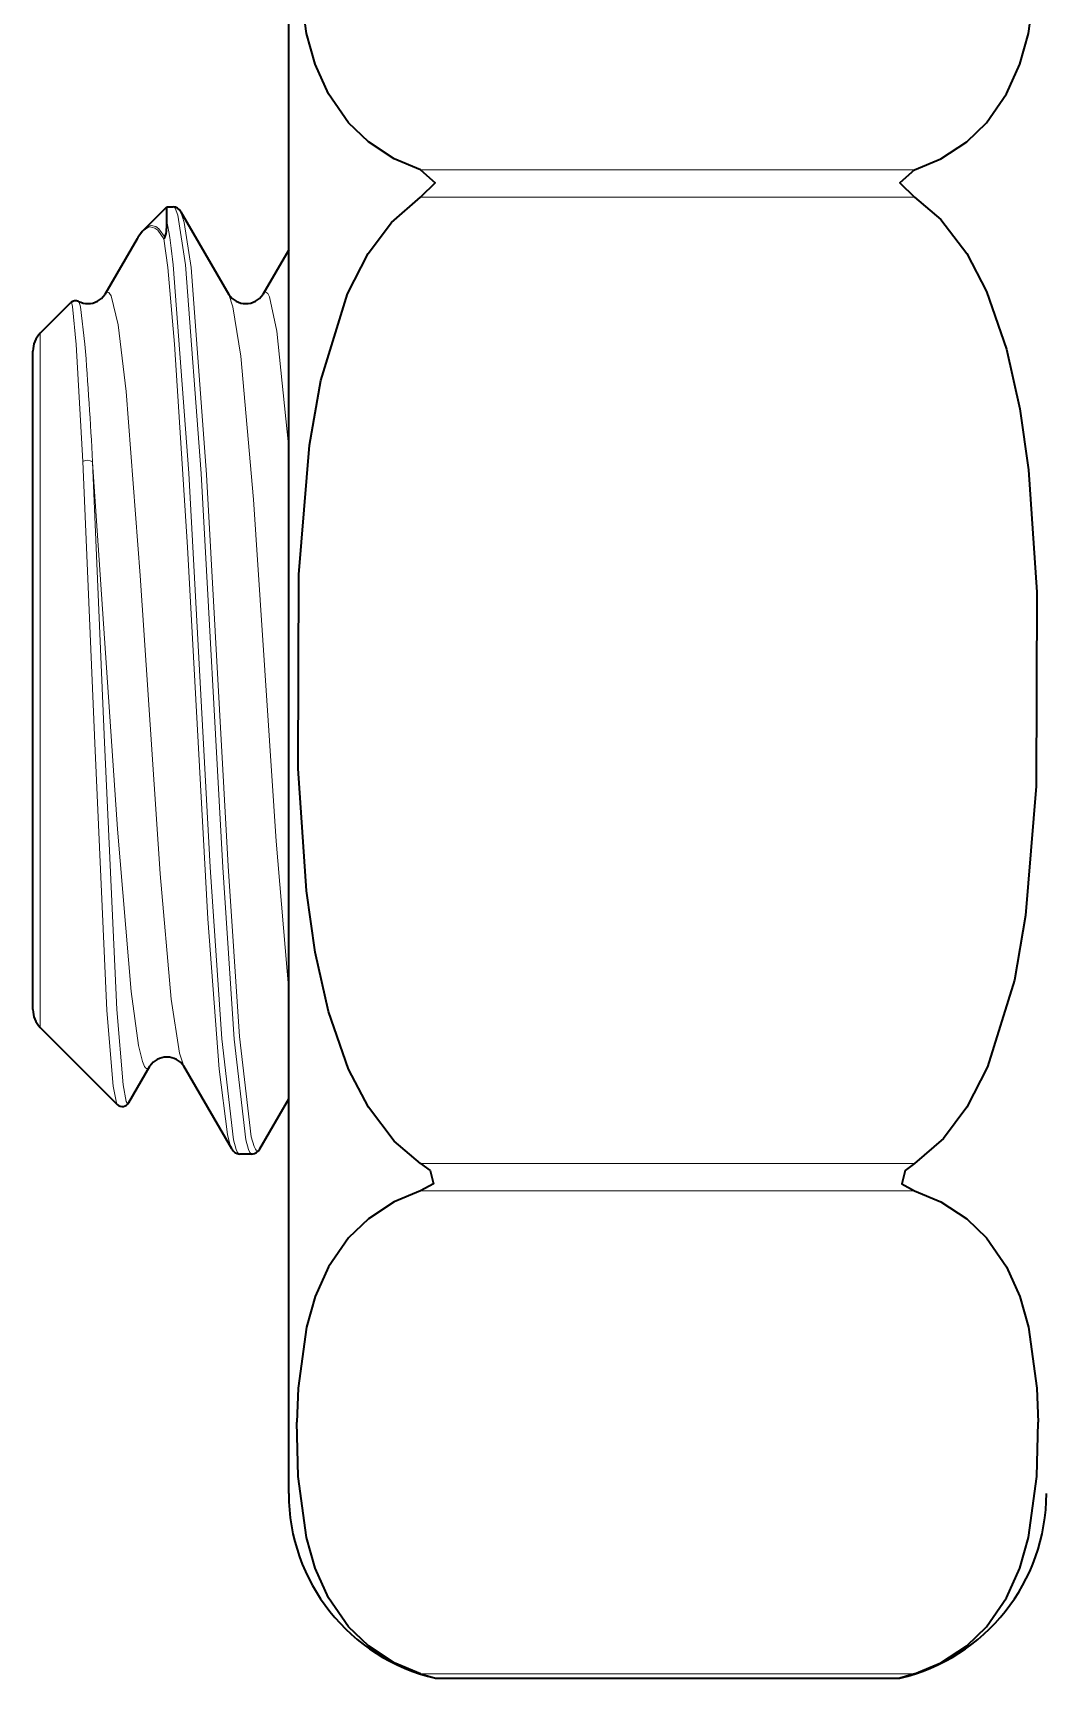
# Model space of a CAD drawing. Extents: x 291 to 834, y 188 to 661.
# Drawn here: x 416.5 to 419.69, y 425.66 to 430.87 of the extents above; entities that cross this region are included whole.
import ezdxf

# ---------------------------------------------------------------- set-up
doc = ezdxf.new("R2010")
doc.units = 0

msp = doc.modelspace()

# ---------------------------------------------------------------- linework, layer by layer
at = {"color": 7, "lineweight": 35, "ltscale": 0.11937}
msp.add_line((417.3121, 426.6202), (417.3121, 431.395), dxfattribs=at)
at = {"color": 7, "lineweight": 13, "ltscale": 0.039131}
for p, q in [((417.7295, 430.4362), (419.2947, 430.4362)), ((417.7295, 430.3495), (419.2947, 430.3495)), ((417.7295, 427.2896), (419.2947, 427.2896)), ((417.7295, 427.203), (419.2947, 427.203)), ((417.7295, 425.673), (419.2947, 425.673))]:
    msp.add_line(p, q, dxfattribs=at)
at = {"color": 7, "lineweight": 35, "ltscale": 0.002551}
msp.add_line((416.8541, 430.2474), (416.9262, 430.3196), dxfattribs=at)
at = {"color": 7, "lineweight": 35, "ltscale": 0.001141}
msp.add_line((416.9262, 430.274), (416.9262, 430.3196), dxfattribs=at)
at = {"color": 7, "lineweight": 35, "ltscale": 0.000492096}
msp.add_line((416.9262, 430.3196), (416.9459, 430.3196), dxfattribs=at)
at = {"color": 7, "lineweight": 35, "ltscale": 0.007571}
for p, q in [((416.9706, 430.3032), (417.1226, 430.0413)), ((417.1319, 427.3359), (416.9799, 427.5979))]:
    msp.add_line(p, q, dxfattribs=at)
at = {"color": 7, "lineweight": 13, "ltscale": 0.000780081}
msp.add_line((416.8325, 430.2181), (416.851, 430.2433), dxfattribs=at)
at = {"color": 7, "lineweight": 35, "ltscale": 0.005112}
msp.add_line((416.8325, 430.2181), (416.7299, 430.0413), dxfattribs=at)
at = {"color": 7, "lineweight": 35, "ltscale": 0.000130483}
msp.add_line((416.9172, 430.2182), (416.9204, 430.2223), dxfattribs=at)
at = {"color": 7, "lineweight": 13, "ltscale": 0.002306}
msp.add_line((416.929, 430.1267), (416.9172, 430.2182), dxfattribs=at)
at = {"color": 7, "lineweight": 35, "ltscale": 0.004095}
msp.add_line((417.3121, 430.183), (417.2299, 430.0413), dxfattribs=at)
at = {"color": 7, "lineweight": 35, "ltscale": 0.003435}
msp.add_line((416.5254, 429.9187), (416.6226, 430.0159), dxfattribs=at)
at = {"color": 7, "lineweight": 13, "ltscale": 0.003364}
msp.add_line((416.5254, 429.7842), (416.5254, 429.9187), dxfattribs=at)
at = {"color": 7, "lineweight": 13, "ltscale": 0.009292}
msp.add_line((416.6598, 429.5125), (416.6387, 429.8836), dxfattribs=at)
at = {"color": 7, "lineweight": 35, "ltscale": 0.003191}
msp.add_line((416.502, 429.7346), (416.502, 429.8622), dxfattribs=at)
at = {"color": 7, "lineweight": 13, "ltscale": 0.051595}
msp.add_line((416.5254, 427.7204), (416.5254, 429.7842), dxfattribs=at)
at = {"color": 7, "lineweight": 35, "ltscale": 0.04894}
msp.add_line((416.502, 427.777), (416.502, 429.7346), dxfattribs=at)
at = {"color": 7, "lineweight": 35, "ltscale": 0.008615}
msp.add_line((416.5254, 427.7204), (416.7691, 427.4767), dxfattribs=at)
at = {"color": 7, "lineweight": 35, "ltscale": 0.003329}
msp.add_line((416.8058, 427.4827), (416.8726, 427.5979), dxfattribs=at)
at = {"color": 7, "lineweight": 35, "ltscale": 0.004558}
msp.add_line((417.2206, 427.3359), (417.3121, 427.4937), dxfattribs=at)
at = {"color": 7, "lineweight": 35, "ltscale": 0.000986481}
msp.add_line((417.1565, 427.3196), (417.196, 427.3196), dxfattribs=at)
at = {"color": 7, "lineweight": 35, "ltscale": 0.009402}
msp.add_line((417.3121, 426.2441), (417.3121, 426.6202), dxfattribs=at)
at = {"color": 7, "lineweight": 35, "ltscale": 0.001228}
for p, q in [((417.7295, 425.673), (417.7767, 425.6596)), ((419.2947, 425.673), (419.2475, 425.6596))]:
    msp.add_line(p, q, dxfattribs=at)
at = {"color": 7, "lineweight": 35, "ltscale": 0.036769}
msp.add_line((417.7767, 425.6596), (419.2475, 425.6596), dxfattribs=at)
at = {"color": 7, "lineweight": 35}
for points in [[(417.7295, 430.4362), (417.6464, 430.4713), (417.5645, 430.525), (417.5017, 430.5855), (417.438, 430.6768), (417.396, 430.771), (417.3687, 430.8678), (417.3426, 431.0616), (417.3447, 431.3686), (417.3782, 431.5736), (417.4135, 431.6758), (417.4723, 431.7797), (417.5644, 431.8772), (417.6379, 431.9264), (417.7295, 431.9661)], [(419.2947, 430.4362), (419.3778, 430.4713), (419.4597, 430.525), (419.5225, 430.5855), (419.5862, 430.6768), (419.6282, 430.771), (419.6556, 430.8678), (419.6817, 431.0616), (419.6796, 431.3686), (419.6461, 431.5736), (419.6107, 431.6758), (419.5519, 431.7797), (419.4598, 431.8772), (419.3863, 431.9264), (419.2947, 431.9661)], [(417.7295, 430.4362), (417.7762, 430.395), (417.7295, 430.3495)], [(419.2947, 430.4362), (419.248, 430.395), (419.2947, 430.3495)], [(417.7295, 427.2896), (417.6464, 427.3599), (417.5645, 427.4673), (417.5017, 427.5882), (417.438, 427.7708), (417.396, 427.9592), (417.3687, 428.1529), (417.3426, 428.5404), (417.3447, 429.1545), (417.3782, 429.5646), (417.4135, 429.7688), (417.4987, 430.0439), (417.5644, 430.1717), (417.6379, 430.2701), (417.7295, 430.3495)], [(419.2947, 430.3495), (419.3778, 430.2792), (419.4597, 430.1718), (419.5225, 430.0509), (419.5862, 429.8684), (419.6282, 429.6799), (419.6556, 429.4863), (419.6817, 429.0988), (419.6796, 428.4846), (419.6461, 428.0746), (419.6107, 427.8703), (419.5256, 427.5953), (419.4598, 427.4675), (419.3863, 427.369), (419.2947, 427.2896)], [(417.7295, 427.2896), (417.76, 427.2667), (417.7704, 427.2252), (417.7295, 427.203)], [(419.2947, 427.2896), (419.2643, 427.2667), (419.2538, 427.2252), (419.2947, 427.203)], [(417.7295, 427.203), (417.6464, 427.1678), (417.5645, 427.1141), (417.5017, 427.0537), (417.438, 426.9624), (417.396, 426.8682), (417.3687, 426.7714), (417.3426, 426.5776), (417.3383, 426.4705)], [(419.2947, 427.203), (419.3778, 427.1678), (419.4597, 427.1141), (419.5225, 427.0537), (419.5862, 426.9624), (419.6282, 426.8682), (419.6556, 426.7714), (419.6817, 426.5776), (419.6859, 426.4705)], [(417.7295, 425.673), (417.6464, 425.7082), (417.5645, 425.7619), (417.5017, 425.8223), (417.438, 425.9136), (417.396, 426.0078), (417.3687, 426.1046), (417.3426, 426.2984), (417.3383, 426.4705)], [(419.2947, 425.673), (419.3778, 425.7082), (419.4597, 425.7619), (419.5225, 425.8223), (419.5862, 425.9136), (419.6282, 426.0078), (419.6556, 426.1046), (419.6817, 426.2984), (419.6859, 426.4705)]]:
    msp.add_lwpolyline(points, dxfattribs=at)
at = {"color": 7, "lineweight": 13}
for points in [[(416.9857, 430.136), (416.9608, 430.2933), (416.9523, 430.3147), (416.9495, 430.3181), (416.9481, 430.319), (416.946, 430.3196)], [(417.003, 430.1276), (416.9816, 430.2701), (416.9706, 430.3032)], [(416.851, 430.2433), (416.8657, 430.2536), (416.8731, 430.2554), (416.8879, 430.2522), (416.8977, 430.2449), (416.9172, 430.2182)], [(416.8541, 430.2474), (416.8689, 430.2578), (416.8763, 430.2597), (416.8911, 430.2565), (416.9009, 430.2492), (416.9204, 430.2223)], [(417.1319, 427.3359), (417.1273, 427.3463), (417.1181, 427.3816), (417.0917, 427.5877), (417.0565, 428.0639), (416.9913, 429.2419), (416.9509, 429.8841), (416.929, 430.1267)], [(417.1565, 427.3196), (417.1543, 427.3202), (417.1529, 427.3212), (417.15, 427.3247), (417.1456, 427.3337), (417.137, 427.3648), (417.0999, 427.6841), (417.0638, 428.2277), (416.9956, 429.4753), (416.9464, 430.136)], [(417.196, 427.3196), (417.1938, 427.3201), (417.1923, 427.3211), (417.1894, 427.3246), (417.1851, 427.3335), (417.1764, 427.3644), (417.1393, 427.6833), (417.1033, 428.2268), (417.0349, 429.4749), (416.9857, 430.136)], [(417.2133, 427.3296), (417.2111, 427.3301), (417.2096, 427.3311), (417.2067, 427.3346), (417.2024, 427.3435), (417.1937, 427.3743), (417.1566, 427.6916), (417.1206, 428.2315), (417.0522, 429.4717), (417.003, 430.1276)], [(416.7387, 430.049), (416.7425, 430.0476), (416.745, 430.0452), (416.7499, 430.0369), (416.7716, 429.9459), (416.7969, 429.7347), (416.842, 429.1518), (416.9053, 428.2065), (416.9404, 427.8103), (416.9662, 427.6393), (416.9799, 427.5979)], [(417.1226, 430.0413), (417.1356, 430.003), (417.1601, 429.8463), (417.2002, 429.3919), (417.2727, 428.3102), (417.3125, 427.8366)], [(417.2387, 430.049), (417.2401, 430.0488), (417.2429, 430.0473), (417.2456, 430.0444), (417.251, 430.0344), (417.2747, 429.9257), (417.3118, 429.5657)], [(416.6387, 429.8836), (416.6273, 430.0035), (416.6251, 430.0131), (416.6241, 430.0155), (416.6226, 430.0159)], [(416.6665, 429.8844), (416.6528, 430.0022), (416.6486, 430.0172), (416.6465, 430.0198)], [(416.6598, 429.5125), (416.6978, 428.6208), (416.7365, 427.7735), (416.7561, 427.5338), (416.7663, 427.4816), (416.7682, 427.4778), (416.7692, 427.4767)], [(416.6912, 429.5111), (416.7292, 428.6224), (416.7679, 427.7776), (416.7875, 427.5382), (416.7977, 427.4858), (416.8006, 427.4808)], [(416.6912, 429.5111), (416.7701, 428.348), (416.8127, 427.834), (416.8362, 427.6631), (416.8486, 427.6123), (416.8553, 427.5971), (416.8587, 427.5927), (416.8621, 427.5905), (416.8637, 427.5902)]]:
    msp.add_lwpolyline(points, dxfattribs=at)
at = {"color": 7, "lineweight": 35}
for centre, radius, start, end in [((416.9442, 430.2906), 0.0291, 25.4342, 86.5816), ((416.9587, 430.1482), 0.1442, 136.5076, 151.0188), ((416.784, 430.2625), 0.1424, 343.6149, 4.617), ((416.6772, 430.0761), 0.0632, 269.0844, 326.4498), ((417.1752, 430.0761), 0.0632, 213.5256, 270.918), ((417.1772, 430.0761), 0.0632, 269.082, 326.4745), ((416.6373, 430.0012), 0.0208, 63.6052, 135.1044), ((416.6762, 430.0794), 0.0665, 243.4892, 270.0067), ((416.582, 429.8622), 0.08, 135.0045, 179.9955), ((416.582, 427.777), 0.08, 180.0045, 224.9955), ((416.9252, 427.563), 0.0632, 89.082, 146.4744), ((416.9272, 427.563), 0.0632, 33.5255, 90.918), ((416.7852, 427.4929), 0.0228, 225.3247, 333.6614), ((417.1582, 427.3485), 0.0291, 205.4733, 266.59), ((417.1942, 427.3485), 0.0291, 273.4184, 334.5658), ((417.9121, 426.2441), 0.6, 180, 256.961), ((419.1121, 426.2441), 0.6, 283.039, 0)]:
    msp.add_arc(centre, radius, start, end, dxfattribs=at)
at = {"color": 7, "lineweight": 13}
for centre, radius, start, end in [((415.4581, 429.9921), 1.4951, 5.5201, 10.8662), ((416.7416, 430.037), 0.0124, 103.6903, 160.1302), ((417.2416, 430.037), 0.0124, 103.658, 160.0842), ((402.0898, 428.7442), 14.6214, 3.00666, 4.47261), ((416.6747, 429.4875), 0.0291, 55.1127, 120.7836), ((416.8608, 427.6021), 0.0124, 283.658, 340.0842), ((416.8026, 427.4831), 0.00308, 228.9115, 353.1715), ((417.2109, 427.3394), 0.0103, 283.7438, 340.2206)]:
    msp.add_arc(centre, radius, start, end, dxfattribs=at)

doc.saveas('drawing.dxf')
